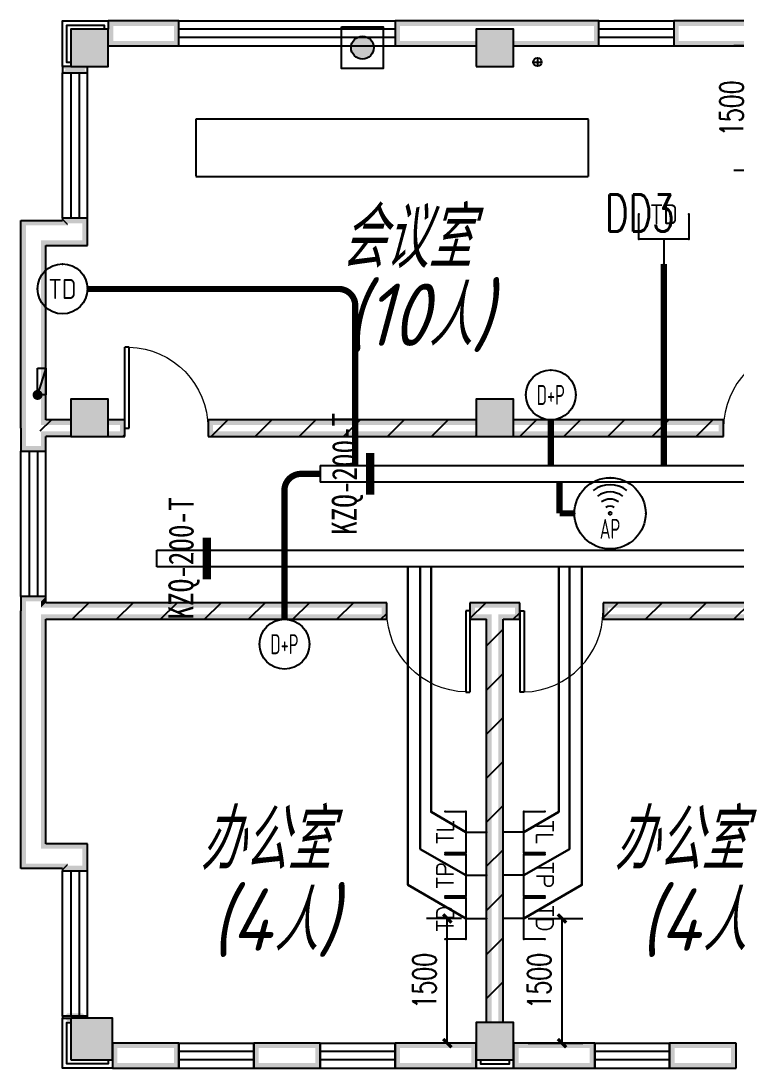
# Model space of a CAD drawing. Extents: x 1241380 to 1952554, y 1012187 to 1766051.
# Drawn here: x 1570165 to 1578765, y 1028613 to 1041213 of the extents above; entities that cross this region are included whole.
import ezdxf
from ezdxf.enums import TextEntityAlignment as Align

# ---------------------------------------------------------------- set-up
doc = ezdxf.new("R2010")
doc.units = 0
doc.linetypes.add('DASH', pattern=[0.35, 0.25, -0.1])
for name, color, linetype in [('1-建筑底图', 8, 'Continuous'), ('CABLETRAY_PDS', 4, 'Continuous'), ('DOTLN', 2, 'DASH'), ('EQUIP-通讯', 3, 'Continuous'), ('PUB_HATCH', 8, 'Continuous'), ('TEL_DIM', 3, 'Continuous'), ('WIRE-综合布线', 5, 'Continuous'), ('光纤点位', 3, 'Continuous'), ('内网桥架', 1, 'Continuous'), ('填充', 8, 'Continuous'), ('抗震支吊架', 2, 'Continuous'), ('排水', 153, 'Continuous'), ('红机电话', 3, 'Continuous'), ('蓝机电话', 3, 'Continuous')]:
    doc.layers.add(name, color=color, linetype=linetype)
doc.layers.add('内网线路', color=1, linetype='Continuous', lineweight=30)
doc.styles.add('_TCH_DIM', font='SIMPLEX', dxfattribs={"bigfont": 'GBCBIG'})
doc.styles.add('_TEL_ATTDEF', font='GBENOR', dxfattribs={"width": 0.8, "height": 3, "bigfont": 'GBCBIG'})
doc.styles.add('_TEL_DIM', font='SIMPLEX', dxfattribs={"width": 0.8, "height": 3.5, "bigfont": 'HZTXT'})
doc.styles.add('A_DIM_T3', font='SIMPLEX', dxfattribs={"width": 0.7, "bigfont": 'HZ'})
doc.styles.add('kzcad', font='', dxfattribs={"width": 0.8})
doc.styles.get("Standard").update_dxf_attribs({"font": 'gbeitc.shx', "bigfont": 'gbcbig.shx'})
doc.styles.get('kzcad').set_extended_font_data('SimSun')
doc.linetypes.add('JIEDI', pattern='A,1.25,-0.25,0.25,-0.25,0.625,["/",Standard,S=0.6,R=0,X=0,Y=-0.3],0.625,-0.25,0.25,-0.25', length=4)
doc.dimstyles.new('_TCH_ARCH&&100', dxfattribs={"dimtxt": 280, "dimasz": 100, "dimexe": 250, "dimexo": 300, "dimgap": 135, "dimtad": 1, "dimdec": 0, "dimzin": 0, "dimdsep": 46, "dimtxsty": 'A_DIM_T3', "dimblk": 'ARCHTICK', "dimcen": 0.09, "dimclrt": 7, "dimazin": 2, "dimtfac": 1, "dimtdec": 0, "dimtix": 1, "dimtmove": 2, "dimatfit": 3, "dimfxl": 100, "dimtolj": 1, "dimtzin": 0, "dimarcsym": 0})
pattern_1 = [(45, (933820.03, 485085.73), (-265.16515, 265.16515), [])]

# ---------------------------------------------------------------- blocks, each defined once
blk = doc.blocks.new('ng')
at = {"layer": '排水'}
for p, q in [((345991, 781358), (346091, 781358)), ((346041, 781408), (346041, 781308))]:
    blk.add_line(p, q, dxfattribs=at)
blk.add_circle((346041, 781358), 50, dxfattribs=at)
blk = doc.blocks.new('雨水管')
at = {"layer": '排水'}
blk.add_blockref('ng', (586278, -124911), dxfattribs=at)
blk = doc.blocks.new('xfjyc')
at = {"layer": '填充'}
h = blk.add_hatch(color=1, dxfattribs=at)
h.dxf.hatch_style = 1
edge = h.paths.add_edge_path()
edge.add_arc((250, 250), 137, 0, 360)
blk.add_lwpolyline([(0, 500), (500, 500), (500, 0), (0, 0)], close=True)
at = {"color": 1}
blk.add_circle((250, 250), 137, dxfattribs=at)
blk = doc.blocks.new('dd1')
blk.add_lwpolyline([(637096, 801221), (637196, 801221), (637196, 800901), (637096, 800901)], close=True)
blk.add_lwpolyline([(637196, 801221), (637096, 800901)])
blk.add_solid([(637096, 800901), (637196, 801221), (637196, 800901), (637096, 800901)])
blk = doc.blocks.new('$WINLIB2D$00000001')
at = {"color": 0}
for points in [[(-0.5, 0.5), (-0.5, -0.5)], [(-0.5, 0.5), (0.5, 0.5)], [(0.5, -0.5), (0.5, 0.5)], [(0.5, 0.1667), (-0.5, 0.1667)], [(0.5, -0.1667), (-0.5, -0.1667)], [(-0.5, -0.5), (0.5, -0.5)]]:
    blk.add_lwpolyline(points, dxfattribs=at)
blk = doc.blocks.new('$DorLib2D$00000001')
at = {"color": 0}
for p, q in [((0.45, 0.975), (0.5, 0.975)), ((0.45, 0), (0.45, 0.975)), ((0.5, 0), (0.5, 0.975)), ((0.5, 0), (0.45, 0))]:
    blk.add_line(p, q, dxfattribs=at)
at = {"color": 0, "lineweight": 13}
blk.add_arc((0.475, 0), 0.975, 91.4693, 180, dxfattribs=at)
blk = doc.blocks.new('_FZH')
blk.add_lwpolyline([(-0.5, -0.5), (0.5, -0.5), (0.5, 0.5), (-0.5, 0.5)], close=True)
at = {"layer": 'PUB_HATCH'}
blk.add_solid([(-0.5, -0.5), (0.5, -0.5), (-0.5, 0.5), (0.5, 0.5)], dxfattribs=at)
blk = doc.blocks.new('1-二层建筑底图')
at = {"layer": '1-建筑底图'}
for points in [[(1572065, 1086421), (1571215, 1086421), (1571275, 1086361), (1572005, 1086361)], [(1571215, 1086421), (1571215, 1086121), (1571275, 1086181), (1571275, 1086361)], [(1572065, 1086121), (1572065, 1086421), (1572005, 1086361), (1572005, 1086181)], [(1575865, 1086421), (1574665, 1086421), (1574725, 1086361), (1575865, 1086361)], [(1574665, 1086421), (1574665, 1086121), (1574725, 1086181), (1574725, 1086361)], [(1577115, 1086421), (1575865, 1086421), (1575865, 1086361), (1577055, 1086361)], [(1577115, 1086121), (1577115, 1086421), (1577055, 1086361), (1577055, 1086181)], [(1579915, 1086421), (1578015, 1086421), (1578075, 1086361), (1579915, 1086361)], [(1578015, 1086421), (1578015, 1086121), (1578075, 1086181), (1578075, 1086361)], [(1571215, 1086321), (1570765, 1086321), (1570825, 1086261), (1571155, 1086261)], [(1570765, 1086321), (1570765, 1085871), (1570825, 1085931), (1570825, 1086261)], [(1571215, 1085871), (1571215, 1086321), (1571155, 1086261), (1571155, 1085931)], [(1576090, 1086321), (1575640, 1086321), (1575700, 1086261), (1576030, 1086261)], [(1575640, 1086321), (1575640, 1085871), (1575700, 1085931), (1575700, 1086261)], [(1576090, 1085871), (1576090, 1086321), (1576030, 1086261), (1576030, 1085931)], [(1571215, 1086121), (1572065, 1086121), (1572005, 1086181), (1571275, 1086181)], [(1575640, 1086121), (1575640, 1086181), (1574725, 1086181), (1574665, 1086121)], [(1576090, 1086181), (1576090, 1086121), (1577115, 1086121), (1577055, 1086181)], [(1578015, 1086121), (1579815, 1086121), (1579875, 1086181), (1578075, 1086181)], [(1570965, 1085871), (1570665, 1085871), (1570725, 1085811), (1570905, 1085811)], [(1570765, 1085871), (1571215, 1085871), (1571155, 1085931), (1570825, 1085931)], [(1575640, 1085871), (1576090, 1085871), (1576030, 1085931), (1575700, 1085931)], [(1570665, 1085796), (1570965, 1085796), (1570905, 1085856), (1570725, 1085856)], [(1570165, 1081521), (1570165, 1084021), (1570225, 1083961), (1570225, 1081521)], [(1570165, 1084021), (1570665, 1084021), (1570725, 1083961), (1570225, 1083961)], [(1570965, 1084046), (1570665, 1084046), (1570725, 1083986), (1570905, 1083986)], [(1570665, 1084046), (1570665, 1084021), (1570725, 1083961), (1570725, 1083986)], [(1570965, 1083721), (1570965, 1084046), (1570905, 1083986), (1570905, 1083781)], [(1570465, 1081621), (1570465, 1083721), (1570405, 1083781), (1570405, 1081561)], [(1570465, 1083721), (1570965, 1083721), (1570905, 1083781), (1570405, 1083781)], [(1571215, 1081871), (1570765, 1081871), (1570825, 1081811), (1571155, 1081811)], [(1570765, 1081871), (1570765, 1081421), (1570825, 1081481), (1570825, 1081811)], [(1571215, 1081421), (1571215, 1081871), (1571155, 1081811), (1571155, 1081481)], [(1576090, 1081871), (1575640, 1081871), (1575700, 1081811), (1576030, 1081811)], [(1575640, 1081871), (1575640, 1081421), (1575700, 1081481), (1575700, 1081811)], [(1576090, 1081421), (1576090, 1081871), (1576030, 1081811), (1576030, 1081481)], [(1570765, 1081561), (1570765, 1081621), (1570465, 1081621), (1570405, 1081561)], [(1571215, 1081621), (1571215, 1081561), (1571355, 1081561), (1571415, 1081621)], [(1571415, 1081421), (1571415, 1081621), (1571355, 1081561), (1571355, 1081481)], [(1575640, 1081561), (1575640, 1081621), (1572415, 1081621), (1572475, 1081561)], [(1572415, 1081621), (1572415, 1081421), (1572475, 1081481), (1572475, 1081561)], [(1576090, 1081621), (1576090, 1081561), (1578555, 1081561), (1578615, 1081621)], [(1578615, 1081421), (1578615, 1081621), (1578555, 1081561), (1578555, 1081481)], [(1570165, 1081521), (1570165, 1081246), (1570225, 1081306), (1570225, 1081521)], [(1570765, 1081421), (1570765, 1081481), (1570405, 1081481), (1570465, 1081421)], [(1570465, 1081246), (1570465, 1081421), (1570405, 1081481), (1570405, 1081306)], [(1570765, 1081421), (1571215, 1081421), (1571155, 1081481), (1570825, 1081481)], [(1571215, 1081481), (1571215, 1081421), (1571415, 1081421), (1571355, 1081481)], [(1575640, 1081421), (1575640, 1081481), (1572475, 1081481), (1572415, 1081421)], [(1575640, 1081421), (1576090, 1081421), (1576030, 1081481), (1575700, 1081481)], [(1576090, 1081481), (1576090, 1081421), (1578615, 1081421), (1578555, 1081481)], [(1570165, 1081246), (1570465, 1081246), (1570405, 1081306), (1570225, 1081306)], [(1570465, 1079496), (1570165, 1079496), (1570225, 1079436), (1570405, 1079436)], [(1570165, 1079496), (1570165, 1079321), (1570225, 1079321), (1570225, 1079436)], [(1570465, 1079421), (1570465, 1079496), (1570405, 1079436), (1570405, 1079361)], [(1570165, 1076221), (1570165, 1079321), (1570225, 1079321), (1570225, 1076281)], [(1574565, 1079421), (1570465, 1079421), (1570405, 1079361), (1574505, 1079361)], [(1574565, 1079221), (1574565, 1079421), (1574505, 1079361), (1574505, 1079281)], [(1575865, 1079421), (1575565, 1079421), (1575625, 1079361), (1575865, 1079361)], [(1575565, 1079421), (1575565, 1079221), (1575625, 1079281), (1575625, 1079361)], [(1576165, 1079421), (1575865, 1079421), (1575865, 1079361), (1576105, 1079361)], [(1576165, 1079221), (1576165, 1079421), (1576105, 1079361), (1576105, 1079281)], [(1580565, 1079361), (1580565, 1079421), (1580915, 1079421), (1580915, 1079421), (1577165, 1079421), (1577225, 1079361)], [(1577165, 1079421), (1577165, 1079221), (1577225, 1079281), (1577225, 1079361)], [(1570465, 1079221), (1574565, 1079221), (1574505, 1079281), (1570405, 1079281)], [(1570465, 1076521), (1570465, 1079221), (1570405, 1079281), (1570405, 1076461)], [(1575565, 1079221), (1575765, 1079221), (1575825, 1079281), (1575625, 1079281)], [(1575765, 1074371), (1575825, 1074371), (1575825, 1079281), (1575765, 1079221)], [(1575965, 1079221), (1576165, 1079221), (1576105, 1079281), (1575905, 1079281)], [(1575905, 1074371), (1575965, 1074371), (1575965, 1079221), (1575905, 1079281)], [(1580565, 1079221), (1580565, 1079281), (1577225, 1079281), (1577165, 1079221)], [(1570965, 1076521), (1570465, 1076521), (1570405, 1076461), (1570905, 1076461)], [(1570965, 1076196), (1570965, 1076521), (1570905, 1076461), (1570905, 1076256)], [(1570665, 1076221), (1570165, 1076221), (1570225, 1076281), (1570725, 1076281)], [(1570665, 1076221), (1570665, 1076196), (1570725, 1076256), (1570725, 1076281)], [(1570665, 1076196), (1570965, 1076196), (1570905, 1076256), (1570725, 1076256)], [(1570765, 1074421), (1570965, 1074421), (1570905, 1074481), (1570725, 1074481), (1570665, 1074421)], [(1570765, 1074386), (1570765, 1074421), (1570940, 1074421), (1570965, 1074446), (1570665, 1074446), (1570725, 1074386)], [(1571265, 1074421), (1570765, 1074421), (1570825, 1074361), (1571205, 1074361)], [(1570765, 1074421), (1570765, 1073921), (1570825, 1073981), (1570825, 1074361)], [(1571265, 1073921), (1571265, 1074421), (1571205, 1074361), (1571205, 1073981)], [(1576090, 1074371), (1575640, 1074371), (1575700, 1074311), (1576030, 1074311)], [(1575640, 1074371), (1575640, 1073921), (1575700, 1073981), (1575700, 1074311)], [(1576090, 1073921), (1576090, 1074371), (1576030, 1074311), (1576030, 1073981)], [(1572065, 1074121), (1571265, 1074121), (1571325, 1074061), (1572005, 1074061)], [(1571265, 1074121), (1571265, 1073821), (1571325, 1073881), (1571325, 1074061)], [(1572065, 1073821), (1572065, 1074121), (1572005, 1074061), (1572005, 1073881)], [(1573765, 1074121), (1572965, 1074121), (1573025, 1074061), (1573705, 1074061)], [(1572965, 1074121), (1572965, 1073821), (1573025, 1073881), (1573025, 1074061)], [(1573765, 1073821), (1573765, 1074121), (1573705, 1074061), (1573705, 1073881)], [(1575640, 1074121), (1574665, 1074121), (1574725, 1074061), (1575580, 1074061)], [(1574665, 1074121), (1574665, 1073821), (1574725, 1073881), (1574725, 1074061)], [(1575640, 1073821), (1575640, 1074121), (1575580, 1074061), (1575580, 1073881)], [(1577065, 1074121), (1576090, 1074121), (1576150, 1074061), (1577005, 1074061)], [(1576090, 1074121), (1576090, 1073821), (1576150, 1073881), (1576150, 1074061)], [(1577065, 1073821), (1577065, 1074121), (1577005, 1074061), (1577005, 1073881)], [(1578765, 1074121), (1577965, 1074121), (1578025, 1074061), (1578705, 1074061)], [(1577965, 1074121), (1577965, 1073821), (1578025, 1073881), (1578025, 1074061)], [(1578765, 1073821), (1578765, 1074121), (1578705, 1074061), (1578705, 1073881)], [(1570765, 1073921), (1571265, 1073921), (1571205, 1073981), (1570825, 1073981)], [(1575640, 1073921), (1576090, 1073921), (1576030, 1073981), (1575700, 1073981)], [(1571265, 1073821), (1572065, 1073821), (1572005, 1073881), (1571325, 1073881)], [(1572965, 1073821), (1573765, 1073821), (1573705, 1073881), (1573025, 1073881)], [(1574665, 1073821), (1575640, 1073821), (1575580, 1073881), (1574725, 1073881)], [(1576090, 1073821), (1577065, 1073821), (1577005, 1073881), (1576150, 1073881)], [(1577965, 1073821), (1578765, 1073821), (1578705, 1073881), (1578025, 1073881)]]:
    blk.add_hatch(color=256, dxfattribs=at).paths.add_polyline_path(points)
h = blk.add_hatch(dxfattribs=at)
h.set_pattern_fill('普通砖', color=256, scale=150, style=0)
h.set_pattern_definition(pattern_1)
h.paths.add_polyline_path([(1570765, 1081421), (1570765, 1081621), (1570465, 1081621), (1570365, 1081521), (1570465, 1081421)])
h = blk.add_hatch(dxfattribs=at)
h.set_pattern_fill('普通砖', color=256, scale=150, style=0)
h.set_pattern_definition(pattern_1)
h.paths.add_polyline_path([(1571215, 1081621), (1571215, 1081421), (1571415, 1081421), (1571415, 1081621)])
h = blk.add_hatch(dxfattribs=at)
h.set_pattern_fill('普通砖', color=256, scale=150, style=0)
h.set_pattern_definition(pattern_1)
h.paths.add_polyline_path([(1575640, 1081421), (1575640, 1081621), (1572415, 1081621), (1572415, 1081421)])
h = blk.add_hatch(dxfattribs=at)
h.set_pattern_fill('普通砖', color=256, scale=150, style=0)
h.set_pattern_definition(pattern_1)
h.paths.add_polyline_path([(1576090, 1081621), (1576090, 1081421), (1578615, 1081421), (1578615, 1081621)])
h = blk.add_hatch(dxfattribs=at)
h.set_pattern_fill('普通砖', color=256, scale=150, style=0)
h.set_pattern_definition(pattern_1)
h.paths.add_polyline_path([(1570365, 1079321), (1570465, 1079221), (1574565, 1079221), (1574565, 1079421), (1570465, 1079421)])
h = blk.add_hatch(dxfattribs=at)
h.set_pattern_fill('普通砖', color=256, scale=150, style=0)
h.set_pattern_definition(pattern_1)
h.paths.add_polyline_path([(1575865, 1079288), (1575865, 1079421), (1575565, 1079421), (1575565, 1079221), (1575765, 1079221), (1575825, 1079281)])
h = blk.add_hatch(dxfattribs=at)
h.set_pattern_fill('普通砖', color=256, scale=150, style=0)
h.set_pattern_definition(pattern_1)
h.paths.add_polyline_path([(1575905, 1079281), (1575965, 1079221), (1576165, 1079221), (1576165, 1079421), (1575865, 1079421), (1575865, 1079288)])
h = blk.add_hatch(dxfattribs=at)
h.set_pattern_fill('普通砖', color=256, scale=150, style=0)
h.set_pattern_definition(pattern_1)
h.paths.add_polyline_path([(1580565, 1079221), (1580565, 1079421), (1580915, 1079421), (1580915, 1079421), (1577165, 1079421), (1577165, 1079221)])
h = blk.add_hatch(dxfattribs=at)
h.set_pattern_fill('普通砖', color=256, scale=150, style=0)
h.set_pattern_definition(pattern_1)
h.paths.add_polyline_path([(1575765, 1074371), (1575965, 1074371), (1575965, 1079221), (1575905, 1079281), (1575865, 1079288), (1575825, 1079281), (1575765, 1079221)])
for p, q in [((1572065, 1086421), (1571215, 1086421)), ((1571215, 1086421), (1571215, 1086321)), ((1572065, 1086121), (1572065, 1086421)), ((1575865, 1086421), (1574665, 1086421)), ((1574665, 1086421), (1574665, 1086121)), ((1577115, 1086421), (1575865, 1086421)), ((1577115, 1086121), (1577115, 1086421)), ((1579915, 1086421), (1578015, 1086421)), ((1578015, 1086421), (1578015, 1086121)), ((1571215, 1086121), (1572065, 1086121)), ((1574665, 1086121), (1575640, 1086121)), ((1576090, 1086121), (1577115, 1086121)), ((1578015, 1086121), (1579815, 1086121)), ((1570665, 1085871), (1570665, 1085796)), ((1570765, 1085871), (1570665, 1085871)), ((1570965, 1085796), (1570965, 1085871)), ((1570665, 1085796), (1570965, 1085796)), ((1570165, 1081521), (1570165, 1084021)), ((1570165, 1084021), (1570665, 1084021)), ((1570965, 1084046), (1570665, 1084046)), ((1570665, 1084046), (1570665, 1084021)), ((1570965, 1083721), (1570965, 1084046)), ((1570465, 1081621), (1570465, 1083721)), ((1570465, 1083721), (1570965, 1083721)), ((1570765, 1081621), (1570465, 1081621)), ((1571415, 1081621), (1571215, 1081621)), ((1571415, 1081421), (1571415, 1081621)), ((1575640, 1081621), (1572415, 1081621)), ((1572415, 1081621), (1572415, 1081421)), ((1578615, 1081621), (1576090, 1081621)), ((1578615, 1081421), (1578615, 1081621)), ((1570165, 1081521), (1570165, 1081246)), ((1570765, 1081421), (1570465, 1081421)), ((1570465, 1081246), (1570465, 1081421)), ((1571215, 1081421), (1571415, 1081421)), ((1572415, 1081421), (1575640, 1081421)), ((1576090, 1081421), (1578615, 1081421)), ((1570165, 1081246), (1570465, 1081246)), ((1570465, 1079496), (1570165, 1079496)), ((1570165, 1079496), (1570165, 1079321)), ((1570465, 1079421), (1570465, 1079496)), ((1570165, 1076221), (1570165, 1079321)), ((1574565, 1079421), (1570465, 1079421)), ((1574565, 1079221), (1574565, 1079421)), ((1575865, 1079421), (1575565, 1079421)), ((1575565, 1079421), (1575565, 1079221)), ((1576165, 1079421), (1575865, 1079421)), ((1576165, 1079221), (1576165, 1079421)), ((1580915, 1079421), (1577165, 1079421)), ((1577165, 1079421), (1577165, 1079221)), ((1570465, 1079221), (1574565, 1079221)), ((1570465, 1076521), (1570465, 1079221)), ((1575565, 1079221), (1575765, 1079221)), ((1575765, 1074371), (1575765, 1079221)), ((1575965, 1079221), (1576165, 1079221)), ((1575965, 1074371), (1575965, 1079221)), ((1577165, 1079221), (1580565, 1079221)), ((1570965, 1076521), (1570465, 1076521)), ((1570965, 1076196), (1570965, 1076521)), ((1570665, 1076221), (1570165, 1076221)), ((1570665, 1076221), (1570665, 1076196)), ((1570665, 1076196), (1570965, 1076196)), ((1570965, 1074446), (1570665, 1074446)), ((1570665, 1074446), (1570665, 1074421)), ((1570665, 1074421), (1570765, 1074421)), ((1570965, 1074421), (1570965, 1074446)), ((1572065, 1074121), (1571265, 1074121)), ((1571265, 1074121), (1571265, 1073821)), ((1572065, 1073821), (1572065, 1074121)), ((1573765, 1074121), (1572965, 1074121)), ((1572965, 1074121), (1572965, 1073821)), ((1573765, 1073821), (1573765, 1074121)), ((1575640, 1074121), (1574665, 1074121)), ((1574665, 1074121), (1574665, 1073821)), ((1575640, 1073821), (1575640, 1074121)), ((1577065, 1074121), (1576090, 1074121)), ((1576090, 1074121), (1576090, 1073821)), ((1577065, 1073821), (1577065, 1074121)), ((1578765, 1074121), (1577965, 1074121)), ((1577965, 1074121), (1577965, 1073821)), ((1578765, 1073821), (1578765, 1074121)), ((1571265, 1073821), (1572065, 1073821)), ((1572965, 1073821), (1573765, 1073821)), ((1574665, 1073821), (1575640, 1073821)), ((1576090, 1073821), (1577065, 1073821)), ((1577965, 1073821), (1578765, 1073821))]:
    blk.add_line(p, q, dxfattribs=at)
for points in [[(1570765, 1085871), (1570665, 1085871), (1570665, 1086421), (1571215, 1086421), (1571215, 1086321)], [(1570765, 1085921), (1570715, 1085921), (1570715, 1086371), (1571165, 1086371), (1571165, 1086321)], [(1571265, 1073921), (1571265, 1073821), (1570665, 1073821), (1570665, 1074421), (1570765, 1074421)], [(1571215, 1073921), (1571215, 1073871), (1570715, 1073871), (1570715, 1074371), (1570765, 1074371)], [(1575640, 1073921), (1575640, 1073821), (1576090, 1073821), (1576090, 1073921)], [(1575690, 1073921), (1575690, 1073871), (1576040, 1073871), (1576040, 1073921)]]:
    blk.add_lwpolyline(points, dxfattribs=at)
at = {"layer": '1-建筑底图', "const_width": 60}
blk.add_lwpolyline([(1570395, 1081921, 1), (1570335, 1081921, 1)], format="xyb", close=True, dxfattribs=at)
at = {"layer": '1-建筑底图'}
for name, p in [('雨水管', (644057, 429479)), ('xfjyc', (1574022, 1085850)), ('dd1', (933269, 281020))]:
    blk.add_blockref(name, p, dxfattribs=at)
for name, p, xscale, yscale, zscale in [('$WINLIB2D$00000001', (1573365, 1086271), 2600, -300, 2600), ('$WINLIB2D$00000001', (1577565, 1086271), 900, -300, 900), ('_FZH', (1571015, 1074171), 500.0000001146691, 500.0007197825471, 500.0007197825471)]:
    blk.add_blockref(name, p, dxfattribs=dict(at, xscale=xscale, yscale=yscale, zscale=zscale))
for name, p, xscale, yscale, zscale, rotation in [('_FZH', (1570990, 1086096), 449.9999998612329, 449.9999998612329, 449.9999998612329, 8.878653025389045e-09), ('_FZH', (1575865, 1086096), 449.9999998612329, 449.9999998612329, 449.9999998612329, 8.878653025389045e-09), ('$WINLIB2D$00000001', (1570815, 1084921), 1750, -300, 1750, 90), ('$DorLib2D$00000001', (1571915, 1081521), 1000, -1000, 1000, 180), ('$DorLib2D$00000001', (1579115, 1081521), -1000, -1000, -1000, 180), ('_FZH', (1570990, 1081646), 449.9999998612329, 449.9999998612329, 449.9999998612329, 8.878653025389045e-09), ('_FZH', (1575865, 1081646), 449.9999998612329, 449.9999998612329, 449.9999998612329, 8.878653025389045e-09), ('$WINLIB2D$00000001', (1570315, 1080371), 1750, -300, 1750, 90), ('$DorLib2D$00000001', (1575065, 1079321), -1000, 1000, -1000, 180), ('$DorLib2D$00000001', (1576665, 1079321), 1000, 1000, 1000, 180), ('$WINLIB2D$00000001', (1570815, 1075321), 1750, -300, 1750, 90), ('_FZH', (1575865, 1074146), 449.9999998612329, 449.9999998612329, 449.9999998612329, 8.878653025389045e-09), ('$WINLIB2D$00000001', (1572515, 1073971), -900, -300, -900, 180), ('$WINLIB2D$00000001', (1574215, 1073971), -900, -300, -900, 180), ('$WINLIB2D$00000001', (1577515, 1073971), -900, -300, -900, 180)]:
    blk.add_blockref(name, p, dxfattribs=dict(at, xscale=xscale, yscale=yscale, zscale=zscale, rotation=rotation))
for s, height, p in [('会议室', 723.4, (1574012, 1083452)), ('(10', 750, (1574062, 1082511)), ('人', 723, (1575062, 1082511)), (')', 750, (1575588, 1082511)), ('办公室', 723.4, (1572319, 1076209)), ('办公室', 723.4, (1577295, 1076209)), ('(4', 750, (1572453, 1075232)), (')', 750, (1573730, 1075232)), ('(4', 750, (1577607, 1075232)), ('人', 723, (1573203, 1075232)), ('人', 723, (1578357, 1075232))]:
    blk.add_text(s, height=height, dxfattribs=at).set_placement(p)
at = {"layer": '1-建筑底图', "style": '_TCH_DIM', "width": 0.705882}
blk.add_text('DD3', height=446.2, dxfattribs=at).set_placement((1577189, 1083887))
blk = doc.blocks.new('$equip_U$00000080(win7-PC-wzy)')
blk.add_circle((0, 0.5), 0.5)
for p in [(0, 0.999), (-0.5, 0.5), (0.5, 0.5)]:
    blk.add_point(p)
at = {"color": 7, "style": '_TEL_DIM', "width": 0.7}
blk.add_attdef('$TEXT$', text='', height=0.4, dxfattribs=at).set_placement((0, 0.5), align=Align.MIDDLE_CENTER)
at = {"color": 7, "style": '_TEL_DIM', "flags": 1}
for tag in ['A', 'REMARK']:
    blk.add_attdef(tag, text='', height=0.00002, dxfattribs=at).set_placement((0, 0), align=Align.MIDDLE_CENTER)
blk = doc.blocks.new('$equip$00002670')
for p, q in [((-0.5, 0.499), (-0.5, 0.999)), ((0.5, 0.999), (0.5, 0.499)), ((0.5, 0.499), (-0.5, 0.499)), ((0, 0.5), (0, 0))]:
    blk.add_line(p, q)
for p in [(-0.5, 0.999), (0.5, 0.999), (-0.5, 0.499), (0.5, 0.499), (0, 0)]:
    blk.add_point(p)
at = {"color": 7, "style": '_TEL_DIM'}
blk.add_attdef('$TEXT$', text='', height=0.4, dxfattribs=at).set_placement((0, 0.999), align=Align.MIDDLE_CENTER)
at = {"color": 7, "style": '_TEL_DIM', "flags": 1}
blk.add_attdef('A', text='', height=0.000025, dxfattribs=at).set_placement((0, 0), align=Align.MIDDLE_CENTER)
blk = doc.blocks.new('$equip_U$00000091(win7-PC-wzy)')
for radius in [0.714, 0.0272]:
    blk.add_circle((0, 0), radius)
for radius in [0.571, 0.428, 0.285, 0.143]:
    blk.add_arc((0, 0), radius, 53.7049, 126.2951)
for p in [(0, 0.714), (-0.714, 0), (0.714, 0), (0, -0.714)]:
    blk.add_point(p)
at = {"color": 7, "style": '_TEL_DIM', "flags": 1}
for tag in ['A', 'REMARK']:
    blk.add_attdef(tag, text='', height=0.00002, dxfattribs=at).set_placement((0, 0), align=Align.MIDDLE_CENTER)
at = {"color": 7, "style": '_TEL_DIM', "width": 0.7}
blk.add_attdef('$TEXT$', text='', height=0.4, dxfattribs=at).set_placement((0, -0.31), align=Align.MIDDLE_CENTER)
blk = doc.blocks.new('$equip_U$00000076(win7-PC-wzy)')
blk.add_circle((0, 0.5), 0.5)
for p in [(0, 0.999), (-0.5, 0.5), (0.5, 0.5)]:
    blk.add_point(p)
at = {"color": 7, "style": '_TEL_DIM'}
blk.add_attdef('$TEXT$', text='', height=0.4, dxfattribs=at).set_placement((0, 0.5), align=Align.MIDDLE_CENTER)
at = {"color": 7, "style": '_TEL_DIM', "flags": 1}
for tag in ['A', 'REMARK']:
    blk.add_attdef(tag, text='', height=0.00002, dxfattribs=at).set_placement((0, 0), align=Align.MIDDLE_CENTER)
blk = doc.blocks.new('$equip$00001867')
for p, q in [((-0.5, 0.499), (-0.5, 0.999)), ((0.5, 0.999), (0.5, 0.499)), ((0.5, 0.499), (-0.5, 0.499)), ((0, 0.5), (0, 0))]:
    blk.add_line(p, q)
for p in [(-0.5, 0.999), (0.5, 0.999), (-0.5, 0.499), (0.5, 0.499), (0, 0)]:
    blk.add_point(p)
at = {"color": 7, "style": '_TEL_DIM'}
blk.add_attdef('$TEXT$', text='', height=0.4, dxfattribs=at).set_placement((0, 0.999), align=Align.MIDDLE_CENTER)
at = {"color": 7, "style": '_TEL_DIM', "flags": 1}
blk.add_attdef('A', text='', height=0.00002, dxfattribs=at).set_placement((0, 0), align=Align.MIDDLE_CENTER)
blk = doc.blocks.new('_ArchTick')
at = {"color": 0, "linetype": 'ByBlock', "const_width": 0.4}
blk.add_lwpolyline([(-0.5, -0.5), (0.5, 0.5)], dxfattribs=at)
blk = doc.blocks.new('*D349')
at = {"layer": 'Defpoints', "color": 0}
for p in [(1578987, 1040913), (1579565, 1040913), (1579565, 1039413)]:
    blk.add_point(p, dxfattribs=at)
at = {"layer": 'TEL_DIM', "color": 0, "lineweight": -2, "transparency": 16777216}
for p, q in [((1579265, 1040913), (1578737, 1040913)), ((1578987, 1039413), (1578987, 1040913)), ((1579265, 1039413), (1578737, 1039413))]:
    blk.add_line(p, q, dxfattribs=at)
at = {"layer": 'TEL_DIM', "color": 0, "lineweight": -2, "transparency": 16777216, "xscale": 100, "yscale": 100, "zscale": 100}
for p, rotation in [((1578987, 1040913), 90), ((1578987, 1039413), 270)]:
    blk.add_blockref('_ArchTick', p, dxfattribs=dict(at, rotation=rotation))
at = {"layer": 'TEL_DIM', "color": 7, "transparency": 16777216, "insert": (1578712, 1040163), "char_height": 280, "attachment_point": 5, "rotation": 90, "style": 'A_DIM_T3'}
blk.add_mtext('\\A1;1500', dxfattribs=at)
blk = doc.blocks.new('*D350')
at = {"layer": 'Defpoints', "color": 0}
for p in [(1575292, 1030413), (1575765, 1030413), (1575765, 1028913)]:
    blk.add_point(p, dxfattribs=at)
at = {"layer": 'TEL_DIM', "color": 0, "lineweight": -2, "transparency": 16777216}
for p, q in [((1575465, 1030413), (1575042, 1030413)), ((1575292, 1028913), (1575292, 1030413)), ((1575465, 1028913), (1575042, 1028913))]:
    blk.add_line(p, q, dxfattribs=at)
at = {"layer": 'TEL_DIM', "color": 0, "lineweight": -2, "transparency": 16777216, "xscale": 100, "yscale": 100, "zscale": 100}
for p, rotation in [((1575292, 1030413), 90), ((1575292, 1028913), 270)]:
    blk.add_blockref('_ArchTick', p, dxfattribs=dict(at, rotation=rotation))
at = {"layer": 'TEL_DIM', "color": 7, "transparency": 16777216, "insert": (1575017, 1029663), "char_height": 280, "attachment_point": 5, "rotation": 90, "style": 'A_DIM_T3'}
blk.add_mtext('\\A1;1500', dxfattribs=at)
blk = doc.blocks.new('*D351')
at = {"layer": 'Defpoints', "color": 0}
for p in [(1575965, 1030413), (1576673, 1030413), (1575965, 1028913)]:
    blk.add_point(p, dxfattribs=at)
at = {"layer": 'TEL_DIM', "color": 0, "lineweight": -2, "transparency": 16777216}
for p, q in [((1576265, 1030413), (1576923, 1030413)), ((1576673, 1028913), (1576673, 1030413)), ((1576265, 1028913), (1576923, 1028913))]:
    blk.add_line(p, q, dxfattribs=at)
at = {"layer": 'TEL_DIM', "color": 0, "lineweight": -2, "transparency": 16777216, "xscale": 100, "yscale": 100, "zscale": 100}
for p, rotation in [((1576673, 1030413), 90), ((1576673, 1028913), 270)]:
    blk.add_blockref('_ArchTick', p, dxfattribs=dict(at, rotation=rotation))
at = {"layer": 'TEL_DIM', "color": 7, "transparency": 16777216, "insert": (1576398, 1029663), "char_height": 280, "attachment_point": 5, "rotation": 90, "style": 'A_DIM_T3'}
blk.add_mtext('\\A1;1500', dxfattribs=at)

msp = doc.modelspace()

# ---------------------------------------------------------------- linework, layer by layer
at = {"layer": 'CABLETRAY_PDS'}
for p, q in [((1573764.6, 1035863.3), (1598415, 1035863.3)), ((1573764.6, 1035863.3), (1573764.6, 1035663.3)), ((1598415, 1035663.3), (1573764.6, 1035663.3))]:
    msp.add_line(p, q, dxfattribs=at)
at = {"layer": 'DOTLN', "linetype": 'DASH'}
msp.add_lwpolyline([(1572269.6, 1039341.3), (1576992.1, 1039341.3), (1576992.1, 1040031.5), (1572269.6, 1040031.5)], close=True, dxfattribs=at)
at = {"layer": 'WIRE-综合布线', "linetype": 'Continuous', "const_width": 75}
for points in [[(1577897.7, 1035863.3), (1577897.7, 1038288.3)], [(1570964.4, 1037988.3), (1573985.5, 1037988.3)], [(1574185.5, 1035863.3), (1574185.5, 1037788.3)], [(1576537.3, 1035863.3), (1576537.3, 1036413.3)], [(1576642.7, 1035288.3), (1576642.7, 1035663.3)], [(1576642.7, 1035288.3), (1576821.7, 1035288.3)]]:
    msp.add_lwpolyline(points, dxfattribs=at)
msp.add_lwpolyline([(1574185.5, 1037788.3, 0.4142136), (1573985.5, 1037988.3)], format="xyb", dxfattribs=at)
at = {"layer": 'WIRE-综合布线', "const_width": 75}
msp.add_lwpolyline([(1573334, 1034013.3), (1573333.4, 1035563.1, -0.4142136), (1573533.4, 1035763.2), (1573764.6, 1035763.3)], format="xyb", dxfattribs=at)
at = {"layer": '内网桥架'}
for p, q in [((1571800, 1034645.5), (1571800, 1034845.5)), ((1571800, 1034845.5), (1582019.8, 1034845.5)), ((1582019.8, 1034645.5), (1571800, 1034645.5))]:
    msp.add_line(p, q, dxfattribs=at)
at = {"layer": '内网线路'}
for points in [[(1575515.5, 1030413.3), (1574818.9, 1030817.6), (1574818.9, 1034645.5)], [(1575515.5, 1030933.3), (1574966.6, 1031247.5), (1574966.6, 1034645.5)], [(1575515.5, 1031451.6), (1575097.6, 1031694.6), (1575097.6, 1034645.5)], [(1576214.5, 1031451.6), (1576632.4, 1031694.6), (1576632.4, 1034645.5)], [(1576214.5, 1030933.3), (1576763.4, 1031247.5), (1576763.4, 1034645.5)], [(1576214.5, 1030413.3), (1576911, 1030817.6), (1576911, 1034645.5)]]:
    msp.add_lwpolyline(points, dxfattribs=at)
at = {"layer": '抗震支吊架', "color": 2, "const_width": 100}
for points in [[(1574364.6, 1035513.3), (1574364.6, 1036013.3)], [(1572400, 1034495.5), (1572400, 1034995.5)]]:
    msp.add_lwpolyline(points, dxfattribs=at)

# ---------------------------------------------------------------- block references
at = {"layer": '1-建筑底图', "linetype": 'JIEDI'}
msp.add_blockref('1-二层建筑底图', (0, -45207.9), dxfattribs=at)
at = {"layer": 'EQUIP-通讯', "linetype": 'JIEDI'}
ref = msp.add_blockref('$equip$00002670', (1577897.7, 1038288.3), dxfattribs=dict(at, xscale=600, yscale=600, zscale=600))
ref.add_attrib('$TEXT$', 'TD', dxfattribs={"layer": '0', "color": 7, "height": 240, "style": '_TEL_ATTDEF'}).set_placement((1577897.7, 1038887.7), align=Align.MIDDLE_CENTER)
ref = msp.add_blockref('$equip_U$00000076(win7-PC-wzy)', (1570664.7, 1037688.6), dxfattribs=dict(at, xscale=600, yscale=600, zscale=600))
ref.add_attrib('$TEXT$', 'TD', dxfattribs={"layer": '0', "color": 7, "height": 240, "style": '_TEL_ATTDEF'}).set_placement((1570664.7, 1037988.3), align=Align.MIDDLE_CENTER)
ref = msp.add_blockref('$equip_U$00000080(win7-PC-wzy)', (1576537.3, 1036413.3), dxfattribs=dict(at, xscale=600, yscale=600, zscale=600))
ref.add_attrib('$TEXT$', 'D+P', dxfattribs={"layer": '0', "color": 7, "height": 240, "style": '_TEL_ATTDEF', "width": 0.7}).set_placement((1576537.3, 1036713), align=Align.MIDDLE_CENTER)
ref = msp.add_blockref('$equip_U$00000091(win7-PC-wzy)', (1577250, 1035288.3), dxfattribs=dict(at, xscale=600, yscale=600, zscale=600))
ref.add_attrib('$TEXT$', 'AP', dxfattribs={"layer": '0', "color": 7, "height": 240, "style": '_TEL_ATTDEF', "width": 0.7}).set_placement((1577250, 1035102), align=Align.MIDDLE_CENTER)
ref = msp.add_blockref('$equip_U$00000080(win7-PC-wzy)', (1573334, 1033413.9), dxfattribs=dict(at, xscale=600, yscale=600, zscale=600))
ref.add_attrib('$TEXT$', 'D+P', dxfattribs={"layer": '0', "color": 7, "height": 240, "style": '_TEL_ATTDEF', "width": 0.7}).set_placement((1573334, 1033713.6), align=Align.MIDDLE_CENTER)
at = {"layer": '光纤点位', "xscale": 500, "yscale": 500, "zscale": 500}
for p, rotation in [((1575765, 1030413.3), 90), ((1575965, 1030413.3), 270)]:
    msp.add_blockref('$equip$00002670', p, dxfattribs=dict(at, rotation=rotation)).add_auto_attribs({'$TEXT$': 'TD'})
at = {"layer": '红机电话', "xscale": 500, "yscale": 500, "zscale": 500}
for p, rotation in [((1575765, 1030933.3), 90), ((1575965, 1030933.3), 270)]:
    msp.add_blockref('$equip$00001867', p, dxfattribs=dict(at, rotation=rotation)).add_auto_attribs({'$TEXT$': 'TP'})
at = {"layer": '蓝机电话', "xscale": 500, "yscale": 500, "zscale": 500}
for p, rotation in [((1575765, 1031451.6), 90), ((1575965, 1031451.6), 270)]:
    msp.add_blockref('$equip$00001867', p, dxfattribs=dict(at, rotation=rotation)).add_auto_attribs({'$TEXT$': 'TL'})

# ---------------------------------------------------------------- texts
at = {"layer": '抗震支吊架', "color": 2, "style": 'kzcad', "width": 0.8}
for p in [(1574204.6, 1035763.3), (1572240, 1034745.5)]:
    msp.add_text('KZQ-200-T', height=300, rotation=89.88539, dxfattribs=at).set_placement(p, align=Align.CENTER)

# ---------------------------------------------------------------- dimensions: what is measured, and where the dimension line sits
at = {"layer": 'TEL_DIM'}
for p1, p2, distance, picture, middle in [((1579565.5, 1039413.3), (1579565.5, 1040913.3), 578.5, '*D349', (1578712, 1040163.3)), ((1575765, 1028913.3), (1575765, 1030413.3), 473.5, '*D350', (1575016.5, 1029663.3)), ((1575965, 1028913.3), (1575965, 1030413.3), -708, '*D351', (1576398, 1029663.3))]:
    dim = msp.add_aligned_dim(p1=p1, p2=p2, distance=distance, dimstyle='_TCH_ARCH&&100', dxfattribs=at)
    dim.commit()
    dim.dimension.update_dxf_attribs({"geometry": picture, "text_midpoint": middle})

doc.saveas('drawing.dxf')
